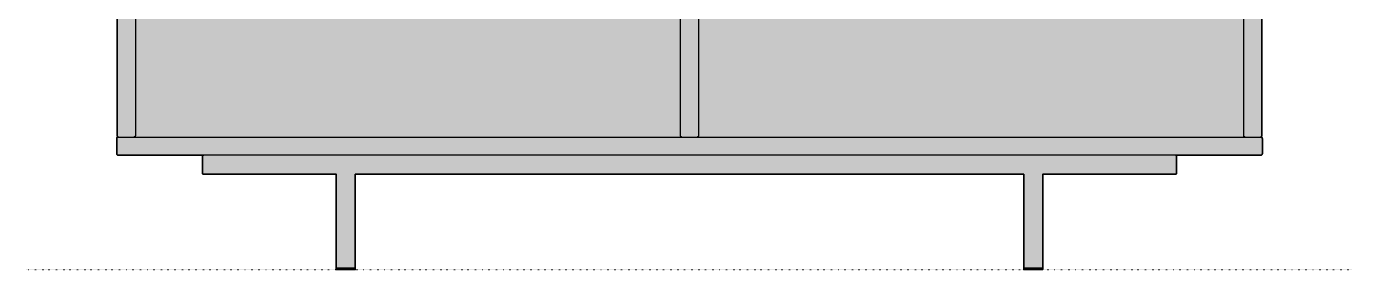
# Model space of a CAD drawing. Header units: millimetres. Extents: x 0 to 2136, y -783 to 512.
# Drawn here: x 0 to 1389, y 0 to 255 of the extents above; entities that cross this region are included whole.
import ezdxf

# ---------------------------------------------------------------- set-up
doc = ezdxf.new("R2010")
doc.units = ezdxf.units.MM
doc.linetypes.add('Dots', pattern=[1, 0, -1])
doc.layers.add('Blocks', color=7, linetype='Continuous')
doc.layers.add('Blocks$Fill', color=7, linetype='Continuous', true_color=0xffffff)
for name, color, linetype, lineweight, true_color in [('Blocks$Inner', 7, 'Continuous', 25, 0x007f00), ('Blocks$Outline', 7, 'Continuous', 35, 0xff3f3f), ('Groud', 7, 'Dots', 25, 0x243775)]:
    doc.layers.add(name, color=color, linetype=linetype, lineweight=lineweight, true_color=true_color)

# ---------------------------------------------------------------- blocks, each defined once
blk = doc.blocks.new('Colour Floor Cabinet M Front')
at = {"layer": 'Blocks$Fill'}
blk.add_hatch(color=256, dxfattribs=at).paths.add_polyline_path([(344.4, 1.3), (344.4, -0.1), (342.5, -0.1), (324.5, -0.1), (324.5, 1.3), (324.5, 1.4), (324.5, 1.4), (324.5, 1.4), (324.5, 1.4), (324.5, 1.4), (324.5, 1.4), (324.5, 1.4), (324.5, 1.4), (324.5, 1.4), (324.5, 1.4), (324.5, 1.4), (324.5, 1.4), (324.5, 1.4), (324.5, 1.4), (324.5, 1.4), (324.5, 1.4), (324.5, 1.4), (324.5, 1.4), (324.5, 1.4), (324.5, 1.4), (324.5, 1.4), (324.5, 1.4), (324.5, 1.4), (324.5, 1.4), (324.5, 1.4), (324.5, 1.4), (324.5, 1.4), (324.5, 1.4), (324.5, 1.4), (324.5, 1.4), (324.5, 1.4), (324.5, 1.4), (324.5, 1.4), (324.5, 1.4), (324.5, 1.4), (324.5, 1.4), (324.5, 1.4), (324.5, 1.4), (324.5, 1.4), (324.5, 99.9), (185.5, 99.9), (185.4, 99.9), (185.4, 99.9), (185.3, 99.9), (185.3, 99.9), (185.3, 99.9), (185.2, 99.9), (185.2, 99.9), (185.2, 99.9), (185.1, 99.9), (185.1, 100), (185.1, 100), (185.1, 100), (185, 100), (185, 100), (185, 100), (184.9, 100), (184.9, 100.1), (184.9, 100.1), (184.8, 100.1), (184.8, 100.1), (184.8, 100.1), (184.8, 100.2), (184.7, 100.2), (184.7, 100.2), (184.7, 100.2), (184.7, 100.3), (184.7, 100.3), (184.6, 100.3), (184.6, 100.4), (184.6, 100.4), (184.6, 100.4), (184.6, 100.4), (184.5, 100.5), (184.5, 100.5), (184.5, 100.5), (184.5, 100.6), (184.5, 100.6), (184.5, 100.6), (184.5, 100.7), (184.5, 100.7), (184.5, 100.7), (184.5, 100.8), (184.5, 100.8), (184.5, 100.8), (184.5, 100.9), (184.5, 100.9), (184.5, 118.9), (184.5, 119), (184.5, 119), (184.5, 119), (184.5, 119.1), (184.5, 119.1), (184.5, 119.1), (184.5, 119.2), (184.5, 119.2), (184.5, 119.2), (184.5, 119.3), (184.5, 119.3), (184.5, 119.3), (184.6, 119.4), (184.6, 119.4), (184.6, 119.4), (184.6, 119.4), (184.6, 119.5), (184.7, 119.5), (184.7, 119.5), (184.7, 119.6), (184.7, 119.6), (184.7, 119.6), (184.8, 119.6), (184.8, 119.7), (184.8, 119.7), (184.8, 119.7), (184.9, 119.7), (184.9, 119.7), (184.9, 119.8), (185, 119.8), (185, 119.8), (185, 119.8), (185.1, 119.8), (185.1, 119.8), (185.1, 119.8), (185.1, 119.9), (185.2, 119.9), (185.2, 119.9), (185.2, 119.9), (185.3, 119.9), (185.3, 119.9), (185.3, 119.9), (185.4, 119.9), (185.4, 119.9), (95.9, 119.9), (95.8, 119.9), (95.8, 119.9), (95.7, 119.9), (95.7, 119.9), (95.6, 119.9), (95.6, 119.9), (95.5, 120), (95.5, 120), (95.4, 120), (95.4, 120), (95.4, 120), (95.3, 120), (95.3, 120.1), (95.2, 120.1), (95.2, 120.1), (95.1, 120.1), (95.1, 120.2), (95, 120.2), (95, 120.2), (95, 120.3), (94.9, 120.3), (94.9, 120.3), (94.9, 120.4), (94.8, 120.4), (94.8, 120.5), (94.8, 120.5), (94.7, 120.5), (94.7, 120.6), (94.7, 120.6), (94.6, 120.7), (94.6, 120.7), (94.6, 120.8), (94.6, 120.8), (94.6, 120.8), (94.5, 120.9), (94.5, 120.9), (94.5, 121), (94.5, 121), (94.5, 121.1), (94.5, 121.1), (94.5, 121.2), (94.5, 121.2), (94.5, 121.3), (94.5, 121.3), (94.5, 121.4), (94.5, 137.5), (94.5, 137.5), (94.5, 137.6), (94.5, 137.6), (94.5, 137.7), (94.5, 137.7), (94.5, 137.8), (94.5, 137.8), (94.5, 137.9), (94.5, 137.9), (94.6, 138), (94.6, 138), (94.6, 138), (94.6, 138.1), (94.6, 138.1), (94.7, 138.2), (94.7, 138.2), (94.7, 138.3), (94.8, 138.3), (94.8, 138.3), (94.8, 138.4), (94.9, 138.4), (94.9, 138.5), (94.9, 138.5), (95, 138.5), (95, 138.6), (95, 138.6), (95.1, 138.6), (95.1, 138.7), (95.2, 138.7), (95.2, 138.7), (95.3, 138.7), (95.3, 138.8), (95.4, 138.8), (95.4, 138.8), (95.4, 138.8), (95.5, 138.8), (95.5, 138.8), (95.6, 138.9), (95.6, 138.9), (95.7, 138.9), (95.7, 138.9), (95.8, 138.9), (95.8, 138.9), (95.9, 138.9), (96, 138.9), (96.4, 138.9), (96.3, 138.9), (96.2, 138.9), (96.2, 138.9), (96.1, 138.9), (96.1, 138.9), (96, 139), (96, 139), (95.9, 139), (95.9, 139), (95.9, 139), (95.8, 139), (95.8, 139.1), (95.7, 139.1), (95.7, 139.1), (95.6, 139.1), (95.6, 139.2), (95.5, 139.2), (95.5, 139.2), (95.5, 139.3), (95.4, 139.3), (95.4, 139.3), (95.4, 139.4), (95.3, 139.4), (95.3, 139.5), (95.3, 139.5), (95.2, 139.5), (95.2, 139.6), (95.2, 139.6), (95.1, 139.7), (95.1, 139.7), (95.1, 139.8), (95.1, 139.8), (95.1, 139.8), (95, 139.9), (95, 139.9), (95, 140), (95, 140), (95, 140.1), (95, 140.1), (95, 140.2), (95, 140.2), (95, 140.3), (95, 140.3), (95, 140.4), (95, 489.5), (95, 489.5), (95, 489.6), (95, 489.6), (95, 489.7), (95, 489.7), (95, 489.8), (95, 489.8), (95, 489.9), (95, 489.9), (95.1, 490), (95.1, 490), (95.1, 490), (95.1, 490.1), (95.1, 490.1), (95.2, 490.2), (95.2, 490.2), (95.2, 490.3), (95.3, 490.3), (95.3, 490.3), (95.3, 490.4), (95.4, 490.4), (95.4, 490.5), (95.4, 490.5), (95.5, 490.5), (95.5, 490.6), (95.5, 490.6), (95.6, 490.6), (95.6, 490.7), (95.7, 490.7), (95.7, 490.7), (95.8, 490.7), (95.8, 490.8), (95.9, 490.8), (95.9, 490.8), (95.9, 490.8), (96, 490.8), (96, 490.8), (96.1, 490.9), (96.1, 490.9), (96.2, 490.9), (96.2, 490.9), (96.3, 490.9), (96.3, 490.9), (96.4, 490.9), (96.4, 490.9), (95.9, 490.9), (95.8, 490.9), (95.8, 490.9), (95.7, 490.9), (95.7, 490.9), (95.6, 490.9), (95.6, 490.9), (95.5, 491), (95.5, 491), (95.4, 491), (95.4, 491), (95.4, 491), (95.3, 491), (95.3, 491.1), (95.2, 491.1), (95.2, 491.1), (95.1, 491.1), (95.1, 491.2), (95, 491.2), (95, 491.2), (95, 491.3), (94.9, 491.3), (94.9, 491.3), (94.9, 491.4), (94.8, 491.4), (94.8, 491.5), (94.8, 491.5), (94.7, 491.5), (94.7, 491.6), (94.7, 491.6), (94.6, 491.7), (94.6, 491.7), (94.6, 491.8), (94.6, 491.8), (94.6, 491.8), (94.5, 491.9), (94.5, 491.9), (94.5, 492), (94.5, 492), (94.5, 492.1), (94.5, 492.1), (94.5, 492.2), (94.5, 492.2), (94.5, 492.3), (94.5, 492.3), (94.5, 492.4), (94.5, 508.5), (94.5, 508.5), (94.5, 508.6), (94.5, 508.6), (94.5, 508.7), (94.5, 508.7), (94.5, 508.8), (94.5, 508.8), (94.5, 508.9), (94.5, 508.9), (94.6, 509), (94.6, 509), (94.6, 509), (94.6, 509.1), (94.6, 509.1), (94.7, 509.2), (94.7, 509.2), (94.7, 509.3), (94.8, 509.3), (94.8, 509.3), (94.8, 509.4), (94.9, 509.4), (94.9, 509.5), (94.9, 509.5), (95, 509.5), (95, 509.6), (95, 509.6), (95.1, 509.6), (95.1, 509.7), (95.2, 509.7), (95.2, 509.7), (95.3, 509.7), (95.3, 509.8), (95.4, 509.8), (95.4, 509.8), (95.4, 509.8), (95.5, 509.8), (95.5, 509.8), (95.6, 509.9), (95.6, 509.9), (95.7, 509.9), (95.7, 509.9), (95.8, 509.9), (95.8, 509.9), (95.9, 509.9), (96, 509.9), (1293, 509.9), (1293.1, 509.9), (1293.1, 509.9), (1293.2, 509.9), (1293.2, 509.9), (1293.3, 509.9), (1293.3, 509.9), (1293.4, 509.8), (1293.4, 509.8), (1293.5, 509.8), (1293.5, 509.8), (1293.5, 509.8), (1293.6, 509.8), (1293.6, 509.7), (1293.7, 509.7), (1293.7, 509.7), (1293.8, 509.7), (1293.8, 509.6), (1293.9, 509.6), (1293.9, 509.6), (1293.9, 509.5), (1294, 509.5), (1294, 509.5), (1294, 509.4), (1294.1, 509.4), (1294.1, 509.3), (1294.1, 509.3), (1294.2, 509.3), (1294.2, 509.2), (1294.2, 509.2), (1294.3, 509.1), (1294.3, 509.1), (1294.3, 509), (1294.3, 509), (1294.3, 509), (1294.4, 508.9), (1294.4, 508.9), (1294.4, 508.8), (1294.4, 508.8), (1294.4, 508.7), (1294.4, 508.7), (1294.4, 508.6), (1294.4, 508.6), (1294.4, 508.5), (1294.5, 508.5), (1294.5, 508.4), (1294.5, 492.3), (1294.4, 492.3), (1294.4, 492.2), (1294.4, 492.2), (1294.4, 492.1), (1294.4, 492.1), (1294.4, 492), (1294.4, 492), (1294.4, 491.9), (1294.4, 491.9), (1294.3, 491.8), (1294.3, 491.8), (1294.3, 491.8), (1294.3, 491.7), (1294.3, 491.7), (1294.2, 491.6), (1294.2, 491.6), (1294.2, 491.5), (1294.1, 491.5), (1294.1, 491.5), (1294.1, 491.4), (1294, 491.4), (1294, 491.3), (1294, 491.3), (1293.9, 491.3), (1293.9, 491.2), (1293.9, 491.2), (1293.8, 491.2), (1293.8, 491.1), (1293.7, 491.1), (1293.7, 491.1), (1293.6, 491.1), (1293.6, 491), (1293.5, 491), (1293.5, 491), (1293.5, 491), (1293.4, 491), (1293.4, 491), (1293.3, 490.9), (1293.3, 490.9), (1293.2, 490.9), (1293.2, 490.9), (1293.1, 490.9), (1293.1, 490.9), (1293, 490.9), (1293, 490.9), (1292.5, 490.9), (1292.5, 490.9), (1292.6, 490.9), (1292.6, 490.9), (1292.7, 490.9), (1292.7, 490.9), (1292.8, 490.9), (1292.8, 490.9), (1292.9, 490.8), (1292.9, 490.8), (1293, 490.8), (1293, 490.8), (1293, 490.8), (1293.1, 490.8), (1293.1, 490.7), (1293.2, 490.7), (1293.2, 490.7), (1293.3, 490.7), (1293.3, 490.6), (1293.4, 490.6), (1293.4, 490.6), (1293.4, 490.5), (1293.5, 490.5), (1293.5, 490.5), (1293.5, 490.4), (1293.6, 490.4), (1293.6, 490.3), (1293.6, 490.3), (1293.7, 490.3), (1293.7, 490.2), (1293.7, 490.2), (1293.8, 490.1), (1293.8, 490.1), (1293.8, 490), (1293.8, 490), (1293.8, 490), (1293.9, 489.9), (1293.9, 489.9), (1293.9, 489.8), (1293.9, 489.8), (1293.9, 489.7), (1293.9, 489.7), (1293.9, 489.6), (1293.9, 489.6), (1293.9, 489.5), (1294, 489.5), (1294, 489.4), (1294, 140.3), (1293.9, 140.3), (1293.9, 140.2), (1293.9, 140.2), (1293.9, 140.1), (1293.9, 140.1), (1293.9, 140), (1293.9, 140), (1293.9, 139.9), (1293.9, 139.9), (1293.8, 139.8), (1293.8, 139.8), (1293.8, 139.8), (1293.8, 139.7), (1293.8, 139.7), (1293.7, 139.6), (1293.7, 139.6), (1293.7, 139.5), (1293.6, 139.5), (1293.6, 139.5), (1293.6, 139.4), (1293.5, 139.4), (1293.5, 139.3), (1293.5, 139.3), (1293.4, 139.3), (1293.4, 139.2), (1293.4, 139.2), (1293.3, 139.2), (1293.3, 139.1), (1293.2, 139.1), (1293.2, 139.1), (1293.1, 139.1), (1293.1, 139), (1293, 139), (1293, 139), (1293, 139), (1292.9, 139), (1292.9, 139), (1292.8, 138.9), (1292.8, 138.9), (1292.7, 138.9), (1292.7, 138.9), (1292.6, 138.9), (1292.6, 138.9), (1292.5, 138.9), (1293, 138.9), (1293.1, 138.9), (1293.1, 138.9), (1293.2, 138.9), (1293.2, 138.9), (1293.3, 138.9), (1293.3, 138.9), (1293.4, 138.8), (1293.4, 138.8), (1293.5, 138.8), (1293.5, 138.8), (1293.5, 138.8), (1293.6, 138.8), (1293.6, 138.7), (1293.7, 138.7), (1293.7, 138.7), (1293.8, 138.7), (1293.8, 138.6), (1293.9, 138.6), (1293.9, 138.6), (1293.9, 138.5), (1294, 138.5), (1294, 138.5), (1294, 138.4), (1294.1, 138.4), (1294.1, 138.3), (1294.1, 138.3), (1294.2, 138.3), (1294.2, 138.2), (1294.2, 138.2), (1294.3, 138.1), (1294.3, 138.1), (1294.3, 138), (1294.3, 138), (1294.3, 138), (1294.4, 137.9), (1294.4, 137.9), (1294.4, 137.8), (1294.4, 137.8), (1294.4, 137.7), (1294.4, 137.7), (1294.4, 137.6), (1294.4, 137.6), (1294.4, 137.5), (1294.5, 137.5), (1294.5, 137.4), (1294.5, 121.3), (1294.4, 121.3), (1294.4, 121.2), (1294.4, 121.2), (1294.4, 121.1), (1294.4, 121.1), (1294.4, 121), (1294.4, 121), (1294.4, 120.9), (1294.4, 120.9), (1294.3, 120.8), (1294.3, 120.8), (1294.3, 120.8), (1294.3, 120.7), (1294.3, 120.7), (1294.2, 120.6), (1294.2, 120.6), (1294.2, 120.5), (1294.1, 120.5), (1294.1, 120.5), (1294.1, 120.4), (1294, 120.4), (1294, 120.3), (1294, 120.3), (1293.9, 120.3), (1293.9, 120.2), (1293.9, 120.2), (1293.8, 120.2), (1293.8, 120.1), (1293.7, 120.1), (1293.7, 120.1), (1293.6, 120.1), (1293.6, 120), (1293.5, 120), (1293.5, 120), (1293.5, 120), (1293.4, 120), (1293.4, 120), (1293.3, 119.9), (1293.3, 119.9), (1293.2, 119.9), (1293.2, 119.9), (1293.1, 119.9), (1293.1, 119.9), (1293, 119.9), (1293, 119.9), (1203.5, 119.9), (1203.6, 119.9), (1203.6, 119.9), (1203.6, 119.9), (1203.7, 119.9), (1203.7, 119.9), (1203.7, 119.9), (1203.8, 119.9), (1203.8, 119.8), (1203.8, 119.8), (1203.8, 119.8), (1203.9, 119.8), (1203.9, 119.8), (1203.9, 119.8), (1204, 119.8), (1204, 119.7), (1204, 119.7), (1204.1, 119.7), (1204.1, 119.7), (1204.1, 119.7), (1204.1, 119.6), (1204.2, 119.6), (1204.2, 119.6), (1204.2, 119.6), (1204.2, 119.5), (1204.2, 119.5), (1204.3, 119.5), (1204.3, 119.4), (1204.3, 119.4), (1204.3, 119.4), (1204.3, 119.4), (1204.4, 119.3), (1204.4, 119.3), (1204.4, 119.3), (1204.4, 119.2), (1204.4, 119.2), (1204.4, 119.2), (1204.4, 119.1), (1204.4, 119.1), (1204.4, 119.1), (1204.4, 119), (1204.4, 119), (1204.4, 119), (1204.5, 118.9), (1204.5, 118.9), (1204.5, 100.9), (1204.4, 100.8), (1204.4, 100.8), (1204.4, 100.8), (1204.4, 100.7), (1204.4, 100.7), (1204.4, 100.7), (1204.4, 100.6), (1204.4, 100.6), (1204.4, 100.6), (1204.4, 100.5), (1204.4, 100.5), (1204.4, 100.5), (1204.3, 100.4), (1204.3, 100.4), (1204.3, 100.4), (1204.3, 100.4), (1204.3, 100.3), (1204.2, 100.3), (1204.2, 100.3), (1204.2, 100.2), (1204.2, 100.2), (1204.2, 100.2), (1204.1, 100.2), (1204.1, 100.1), (1204.1, 100.1), (1204.1, 100.1), (1204, 100.1), (1204, 100.1), (1204, 100), (1203.9, 100), (1203.9, 100), (1203.9, 100), (1203.8, 100), (1203.8, 100), (1203.8, 100), (1203.8, 99.9), (1203.7, 99.9), (1203.7, 99.9), (1203.7, 99.9), (1203.6, 99.9), (1203.6, 99.9), (1203.6, 99.9), (1203.5, 99.9), (1203.5, 99.9), (1203.5, 99.9), (1064.4, 99.9), (1064.4, 1.4), (1064.4, 1.4), (1064.4, 1.4), (1064.4, 1.4), (1064.4, 1.4), (1064.4, 1.4), (1064.4, 1.4), (1064.4, 1.4), (1064.4, 1.4), (1064.4, 1.4), (1064.4, 1.4), (1064.4, 1.4), (1064.4, 1.4), (1064.4, 1.4), (1064.4, 1.4), (1064.4, 1.4), (1064.4, 1.4), (1064.4, 1.4), (1064.4, 1.4), (1064.4, 1.4), (1064.4, 1.4), (1064.4, 1.4), (1064.4, 1.4), (1064.4, 1.4), (1064.4, 1.4), (1064.4, 1.4), (1064.4, 1.4), (1064.4, 1.4), (1064.4, 1.4), (1064.4, 1.4), (1064.4, 1.4), (1064.4, 1.4), (1064.4, 1.4), (1064.4, 1.4), (1064.4, 1.4), (1064.4, 1.4), (1064.4, 1.4), (1064.4, 1.4), (1064.4, 1.4), (1064.4, 1.4), (1064.4, 1.4), (1064.4, 1.4), (1064.4, 1.4), (1064.4, 1.3), (1064.4, -0.1), (1062.5, -0.1), (1044.5, -0.1), (1044.5, 1.3), (1044.5, 1.4), (1044.5, 1.4), (1044.5, 1.4), (1044.5, 1.4), (1044.5, 1.4), (1044.5, 1.4), (1044.5, 1.4), (1044.5, 1.4), (1044.5, 1.4), (1044.5, 1.4), (1044.5, 1.4), (1044.5, 1.4), (1044.5, 1.4), (1044.5, 1.4), (1044.5, 1.4), (1044.5, 1.4), (1044.5, 1.4), (1044.5, 1.4), (1044.5, 1.4), (1044.5, 1.4), (1044.5, 1.4), (1044.5, 1.4), (1044.5, 1.4), (1044.5, 1.4), (1044.5, 1.4), (1044.5, 1.4), (1044.5, 1.4), (1044.5, 1.4), (1044.5, 1.4), (1044.5, 1.4), (1044.5, 1.4), (1044.5, 1.4), (1044.5, 1.4), (1044.5, 1.4), (1044.5, 1.4), (1044.5, 1.4), (1044.5, 1.4), (1044.5, 1.4), (1044.5, 1.4), (1044.5, 99.9), (344.4, 99.9), (344.4, 1.4), (344.4, 1.4), (344.4, 1.4), (344.4, 1.4), (344.4, 1.4), (344.4, 1.4), (344.4, 1.4), (344.4, 1.4), (344.4, 1.4), (344.4, 1.4), (344.4, 1.4), (344.4, 1.4), (344.4, 1.4), (344.4, 1.4), (344.4, 1.4), (344.4, 1.4), (344.4, 1.4), (344.4, 1.4), (344.4, 1.4), (344.4, 1.4), (344.4, 1.4), (344.4, 1.4), (344.4, 1.4), (344.4, 1.4), (344.4, 1.4), (344.4, 1.4), (344.4, 1.4), (344.4, 1.4), (344.4, 1.4), (344.4, 1.4), (344.4, 1.4), (344.4, 1.4), (344.4, 1.4), (344.4, 1.4), (344.4, 1.4), (344.4, 1.4), (344.4, 1.4), (344.4, 1.4), (344.4, 1.4), (344.4, 1.4), (344.4, 1.4), (344.4, 1.4), (344.4, 1.4)], flags=0)
at = {"layer": 'Blocks$Inner'}
for points in [[(96.5, 138.9), (96.4, 138.9), (96.3, 138.9), (96.3, 138.9), (96.2, 138.9), (96.2, 138.9), (96.1, 138.9), (96.1, 138.9), (96, 139), (96, 139), (95.9, 139), (95.9, 139), (95.9, 139), (95.8, 139), (95.8, 139.1), (95.7, 139.1), (95.7, 139.1), (95.6, 139.1), (95.6, 139.2), (95.5, 139.2), (95.5, 139.2), (95.5, 139.3), (95.4, 139.3), (95.4, 139.3), (95.4, 139.4), (95.3, 139.4), (95.3, 139.5), (95.3, 139.5), (95.2, 139.5), (95.2, 139.6), (95.2, 139.6), (95.1, 139.7), (95.1, 139.7), (95.1, 139.8), (95.1, 139.8), (95.1, 139.8), (95, 139.9), (95, 139.9), (95, 140), (95, 140), (95, 140.1), (95, 140.1), (95, 140.2), (95, 140.2), (95, 140.3), (95, 140.3), (95, 140.4), (95, 489.4)], [(114, 489.4), (114, 140.4), (114, 140.3), (113.9, 140.3), (113.9, 140.2), (113.9, 140.2), (113.9, 140.1), (113.9, 140.1), (113.9, 140), (113.9, 140), (113.9, 139.9), (113.9, 139.9), (113.8, 139.8), (113.8, 139.8), (113.8, 139.8), (113.8, 139.7), (113.8, 139.7), (113.7, 139.6), (113.7, 139.6), (113.7, 139.5), (113.6, 139.5), (113.6, 139.5), (113.6, 139.4), (113.5, 139.4), (113.5, 139.3), (113.5, 139.3), (113.4, 139.3), (113.4, 139.2), (113.4, 139.2), (113.3, 139.2), (113.3, 139.1), (113.2, 139.1), (113.2, 139.1), (113.1, 139.1), (113.1, 139), (113, 139), (113, 139), (113, 139), (112.9, 139), (112.9, 139), (112.8, 138.9), (112.8, 138.9), (112.7, 138.9), (112.7, 138.9), (112.6, 138.9), (112.6, 138.9), (112.5, 138.9), (112.5, 138.9)], [(686.5, 138.9), (686.4, 138.9), (686.3, 138.9), (686.3, 138.9), (686.2, 138.9), (686.2, 138.9), (686.1, 138.9), (686.1, 138.9), (686, 139), (686, 139), (685.9, 139), (685.9, 139), (685.9, 139), (685.8, 139), (685.8, 139.1), (685.7, 139.1), (685.7, 139.1), (685.6, 139.1), (685.6, 139.2), (685.5, 139.2), (685.5, 139.2), (685.5, 139.3), (685.4, 139.3), (685.4, 139.3), (685.4, 139.4), (685.3, 139.4), (685.3, 139.5), (685.3, 139.5), (685.2, 139.5), (685.2, 139.6), (685.2, 139.6), (685.1, 139.7), (685.1, 139.7), (685.1, 139.8), (685.1, 139.8), (685.1, 139.8), (685, 139.9), (685, 139.9), (685, 140), (685, 140), (685, 140.1), (685, 140.1), (685, 140.2), (685, 140.2), (685, 140.3), (685, 140.3), (685, 140.4), (685, 489.4)], [(704, 489.4), (704, 140.4), (704, 140.3), (703.9, 140.3), (703.9, 140.2), (703.9, 140.2), (703.9, 140.1), (703.9, 140.1), (703.9, 140), (703.9, 140), (703.9, 139.9), (703.9, 139.9), (703.8, 139.8), (703.8, 139.8), (703.8, 139.7), (703.8, 139.7), (703.8, 139.7), (703.7, 139.6), (703.7, 139.6), (703.7, 139.5), (703.6, 139.5), (703.6, 139.4), (703.6, 139.4), (703.5, 139.4), (703.5, 139.3), (703.5, 139.3), (703.4, 139.3), (703.4, 139.2), (703.3, 139.2), (703.3, 139.2), (703.2, 139.1), (703.2, 139.1), (703.2, 139.1), (703.1, 139.1), (703.1, 139), (703, 139), (703, 139), (702.9, 139), (702.9, 139), (702.8, 138.9), (702.8, 138.9), (702.7, 138.9), (702.7, 138.9), (702.6, 138.9), (702.6, 138.9), (702.5, 138.9), (702.5, 138.9), (702.5, 138.9)], [(1276.5, 138.9), (1276.4, 138.9), (1276.3, 138.9), (1276.3, 138.9), (1276.2, 138.9), (1276.2, 138.9), (1276.1, 138.9), (1276.1, 138.9), (1276, 139), (1276, 139), (1275.9, 139), (1275.9, 139), (1275.9, 139), (1275.8, 139), (1275.8, 139.1), (1275.7, 139.1), (1275.7, 139.1), (1275.6, 139.1), (1275.6, 139.2), (1275.5, 139.2), (1275.5, 139.2), (1275.5, 139.3), (1275.4, 139.3), (1275.4, 139.3), (1275.4, 139.4), (1275.3, 139.4), (1275.3, 139.5), (1275.3, 139.5), (1275.2, 139.5), (1275.2, 139.6), (1275.2, 139.6), (1275.1, 139.7), (1275.1, 139.7), (1275.1, 139.8), (1275.1, 139.8), (1275.1, 139.8), (1275, 139.9), (1275, 139.9), (1275, 140), (1275, 140), (1275, 140.1), (1275, 140.1), (1275, 140.2), (1275, 140.2), (1275, 140.3), (1275, 140.3), (1275, 140.4), (1275, 489.4)], [(1294, 489.4), (1294, 140.4), (1294, 140.3), (1293.9, 140.3), (1293.9, 140.2), (1293.9, 140.2), (1293.9, 140.1), (1293.9, 140.1), (1293.9, 140), (1293.9, 140), (1293.9, 139.9), (1293.9, 139.9), (1293.8, 139.8), (1293.8, 139.8), (1293.8, 139.8), (1293.8, 139.7), (1293.8, 139.7), (1293.7, 139.6), (1293.7, 139.6), (1293.7, 139.5), (1293.6, 139.5), (1293.6, 139.5), (1293.6, 139.4), (1293.5, 139.4), (1293.5, 139.3), (1293.5, 139.3), (1293.4, 139.3), (1293.4, 139.2), (1293.4, 139.2), (1293.3, 139.2), (1293.3, 139.1), (1293.2, 139.1), (1293.2, 139.1), (1293.1, 139.1), (1293.1, 139), (1293, 139), (1293, 139), (1293, 139), (1292.9, 139), (1292.9, 139), (1292.8, 138.9), (1292.8, 138.9), (1292.7, 138.9), (1292.7, 138.9), (1292.6, 138.9), (1292.6, 138.9), (1292.5, 138.9), (1292.5, 138.9)], [(1203.5, 119.9), (1203.5, 119.9), (1203.5, 119.9), (1203.6, 119.9), (1203.6, 119.9), (1203.6, 119.9), (1203.7, 119.9), (1203.7, 119.9), (1203.7, 119.9), (1203.8, 119.9), (1203.8, 119.8), (1203.8, 119.8), (1203.8, 119.8), (1203.9, 119.8), (1203.9, 119.8), (1203.9, 119.8), (1204, 119.8), (1204, 119.7), (1204, 119.7), (1204.1, 119.7), (1204.1, 119.7), (1204.1, 119.7), (1204.1, 119.6), (1204.2, 119.6), (1204.2, 119.6), (1204.2, 119.6), (1204.2, 119.5), (1204.2, 119.5), (1204.3, 119.5), (1204.3, 119.4), (1204.3, 119.4), (1204.3, 119.4), (1204.3, 119.4), (1204.4, 119.3), (1204.4, 119.3), (1204.4, 119.3), (1204.4, 119.2), (1204.4, 119.2), (1204.4, 119.2), (1204.4, 119.1), (1204.4, 119.1), (1204.4, 119.1), (1204.4, 119), (1204.4, 119), (1204.4, 119), (1204.5, 118.9), (1204.5, 118.9), (1204.5, 117.9), (1204.5, 101.9), (1204.5, 100.9), (1204.5, 100.9), (1204.4, 100.8), (1204.4, 100.8), (1204.4, 100.8), (1204.4, 100.7), (1204.4, 100.7), (1204.4, 100.7), (1204.4, 100.6), (1204.4, 100.6), (1204.4, 100.6), (1204.4, 100.5), (1204.4, 100.5), (1204.4, 100.5), (1204.3, 100.4), (1204.3, 100.4), (1204.3, 100.4), (1204.3, 100.4), (1204.3, 100.3), (1204.2, 100.3), (1204.2, 100.3), (1204.2, 100.2), (1204.2, 100.2), (1204.2, 100.2), (1204.1, 100.2), (1204.1, 100.1), (1204.1, 100.1), (1204.1, 100.1), (1204, 100.1), (1204, 100.1), (1204, 100), (1203.9, 100), (1203.9, 100), (1203.9, 100), (1203.8, 100), (1203.8, 100), (1203.8, 100), (1203.8, 99.9), (1203.7, 99.9), (1203.7, 99.9), (1203.7, 99.9), (1203.6, 99.9), (1203.6, 99.9), (1203.6, 99.9), (1203.5, 99.9), (1203.5, 99.9), (1203.5, 99.9), (1064.4, 99.9), (1064.4, 1.4), (1062.5, 1.4), (1046.5, 1.4), (1044.5, 1.4), (1044.5, 99.9), (344.4, 99.9), (344.4, 1.4), (342.5, 1.4), (326.5, 1.4), (324.5, 1.4), (324.5, 99.9), (185.5, 99.9), (185.4, 99.9), (185.4, 99.9), (185.3, 99.9), (185.3, 99.9), (185.3, 99.9), (185.2, 99.9), (185.2, 99.9), (185.2, 99.9), (185.1, 99.9), (185.1, 100), (185.1, 100), (185.1, 100), (185, 100), (185, 100), (185, 100), (184.9, 100), (184.9, 100.1), (184.9, 100.1), (184.8, 100.1), (184.8, 100.1), (184.8, 100.1), (184.8, 100.2), (184.7, 100.2), (184.7, 100.2), (184.7, 100.2), (184.7, 100.3), (184.7, 100.3), (184.6, 100.3), (184.6, 100.4), (184.6, 100.4), (184.6, 100.4), (184.6, 100.4), (184.5, 100.5), (184.5, 100.5), (184.5, 100.5), (184.5, 100.6), (184.5, 100.6), (184.5, 100.6), (184.5, 100.7), (184.5, 100.7), (184.5, 100.7), (184.5, 100.8), (184.5, 100.8), (184.5, 100.8), (184.5, 100.9), (184.5, 100.9), (184.5, 101.9), (184.5, 117.9), (184.5, 118.9), (184.5, 118.9), (184.5, 119), (184.5, 119), (184.5, 119), (184.5, 119.1), (184.5, 119.1), (184.5, 119.1), (184.5, 119.2), (184.5, 119.2), (184.5, 119.2), (184.5, 119.3), (184.5, 119.3), (184.5, 119.3), (184.6, 119.4), (184.6, 119.4), (184.6, 119.4), (184.6, 119.4), (184.6, 119.5), (184.7, 119.5), (184.7, 119.5), (184.7, 119.6), (184.7, 119.6), (184.7, 119.6), (184.8, 119.6), (184.8, 119.7), (184.8, 119.7), (184.8, 119.7), (184.9, 119.7), (184.9, 119.7), (184.9, 119.8), (185, 119.8), (185, 119.8), (185, 119.8), (185.1, 119.8), (185.1, 119.8), (185.1, 119.8), (185.1, 119.9), (185.2, 119.9), (185.2, 119.9), (185.2, 119.9), (185.3, 119.9), (185.3, 119.9), (185.3, 119.9), (185.4, 119.9), (185.4, 119.9), (185.5, 119.9)], [(324.5, 1.4), (324.5, 1.4), (324.5, 1.4), (324.5, 1.4), (324.5, 1.4), (324.5, 1.4), (324.5, 1.4), (324.5, 1.4), (324.5, 1.4), (324.5, 1.4), (324.5, 1.4), (324.5, 1.4), (324.5, 1.4), (324.5, 1.4), (324.5, 1.4), (324.5, 1.4), (324.5, 1.4), (324.5, 1.4), (324.5, 1.4), (324.5, 1.4), (324.5, 1.4), (324.5, 1.4), (324.5, 1.4), (324.5, 1.4), (324.5, 1.4), (324.5, 1.4), (324.5, 1.4), (324.5, 1.4), (324.5, 1.4), (324.5, 1.4), (324.5, 1.4), (324.5, 1.4), (324.5, 1.4), (324.5, 1.4), (324.5, 1.4), (324.5, 1.4), (324.5, 1.4), (324.5, 1.4), (324.5, 1.4), (324.5, 1.4), (324.5, 1.4), (324.5, 1.4), (324.5, 1.4), (324.5, 1.4), (324.5, 1.4), (324.5, 1.4), (324.5, 1.3), (324.5, -0.1), (326.5, -0.1), (342.5, -0.1), (344.4, -0.1), (344.4, 1.3), (344.4, -0.1), (342.5, -0.1), (326.5, -0.1), (324.5, -0.1), (324.5, 1.3)], [(1044.5, 1.4), (1044.5, 1.4), (1044.5, 1.4), (1044.5, 1.4), (1044.5, 1.4), (1044.5, 1.4), (1044.5, 1.4), (1044.5, 1.4), (1044.5, 1.4), (1044.5, 1.4), (1044.5, 1.4), (1044.5, 1.4), (1044.5, 1.4), (1044.5, 1.4), (1044.5, 1.4), (1044.5, 1.4), (1044.5, 1.4), (1044.5, 1.4), (1044.5, 1.4), (1044.5, 1.4), (1044.5, 1.4), (1044.5, 1.4), (1044.5, 1.4), (1044.5, 1.4), (1044.5, 1.4), (1044.5, 1.4), (1044.5, 1.4), (1044.5, 1.4), (1044.5, 1.4), (1044.5, 1.4), (1044.5, 1.4), (1044.5, 1.4), (1044.5, 1.4), (1044.5, 1.4), (1044.5, 1.4), (1044.5, 1.4), (1044.5, 1.4), (1044.5, 1.4), (1044.5, 1.4), (1044.5, 1.4), (1044.5, 1.4), (1044.5, 1.4), (1044.5, 1.4), (1044.5, 1.4), (1044.5, 1.4), (1044.5, 1.4), (1044.5, 1.3), (1044.5, -0.1), (1046.5, -0.1), (1062.5, -0.1), (1064.4, -0.1), (1064.4, 1.3), (1064.4, -0.1), (1062.5, -0.1), (1046.5, -0.1), (1044.5, -0.1), (1044.5, 1.3)]]:
    blk.add_lwpolyline(points, dxfattribs=at)
blk.add_lwpolyline([(96, 138.9), (1293, 138.9), (1293, 138.9), (1293.1, 138.9), (1293.1, 138.9), (1293.2, 138.9), (1293.2, 138.9), (1293.3, 138.9), (1293.3, 138.9), (1293.4, 138.8), (1293.4, 138.8), (1293.5, 138.8), (1293.5, 138.8), (1293.5, 138.8), (1293.6, 138.8), (1293.6, 138.7), (1293.7, 138.7), (1293.7, 138.7), (1293.8, 138.7), (1293.8, 138.6), (1293.9, 138.6), (1293.9, 138.6), (1293.9, 138.5), (1294, 138.5), (1294, 138.5), (1294, 138.4), (1294.1, 138.4), (1294.1, 138.3), (1294.1, 138.3), (1294.2, 138.3), (1294.2, 138.2), (1294.2, 138.2), (1294.3, 138.1), (1294.3, 138.1), (1294.3, 138), (1294.3, 138), (1294.3, 138), (1294.4, 137.9), (1294.4, 137.9), (1294.4, 137.8), (1294.4, 137.8), (1294.4, 137.7), (1294.4, 137.7), (1294.4, 137.6), (1294.4, 137.6), (1294.4, 137.5), (1294.5, 137.5), (1294.5, 137.4), (1294.5, 121.4), (1294.5, 121.3), (1294.4, 121.3), (1294.4, 121.2), (1294.4, 121.2), (1294.4, 121.1), (1294.4, 121.1), (1294.4, 121), (1294.4, 121), (1294.4, 120.9), (1294.4, 120.9), (1294.3, 120.8), (1294.3, 120.8), (1294.3, 120.8), (1294.3, 120.7), (1294.3, 120.7), (1294.2, 120.6), (1294.2, 120.6), (1294.2, 120.5), (1294.1, 120.5), (1294.1, 120.5), (1294.1, 120.4), (1294, 120.4), (1294, 120.3), (1294, 120.3), (1293.9, 120.3), (1293.9, 120.2), (1293.9, 120.2), (1293.8, 120.2), (1293.8, 120.1), (1293.7, 120.1), (1293.7, 120.1), (1293.6, 120.1), (1293.6, 120), (1293.5, 120), (1293.5, 120), (1293.5, 120), (1293.4, 120), (1293.4, 120), (1293.3, 119.9), (1293.3, 119.9), (1293.2, 119.9), (1293.2, 119.9), (1293.1, 119.9), (1293.1, 119.9), (1293, 119.9), (1293, 119.9), (96, 119.9), (95.9, 119.9), (95.8, 119.9), (95.8, 119.9), (95.7, 119.9), (95.7, 119.9), (95.6, 119.9), (95.6, 119.9), (95.5, 120), (95.5, 120), (95.4, 120), (95.4, 120), (95.4, 120), (95.3, 120), (95.3, 120.1), (95.2, 120.1), (95.2, 120.1), (95.1, 120.1), (95.1, 120.2), (95, 120.2), (95, 120.2), (95, 120.3), (94.9, 120.3), (94.9, 120.3), (94.9, 120.4), (94.8, 120.4), (94.8, 120.5), (94.8, 120.5), (94.7, 120.5), (94.7, 120.6), (94.7, 120.6), (94.6, 120.7), (94.6, 120.7), (94.6, 120.8), (94.6, 120.8), (94.6, 120.8), (94.5, 120.9), (94.5, 120.9), (94.5, 121), (94.5, 121), (94.5, 121.1), (94.5, 121.1), (94.5, 121.2), (94.5, 121.2), (94.5, 121.3), (94.5, 121.3), (94.5, 121.4), (94.5, 137.4), (94.5, 137.5), (94.5, 137.5), (94.5, 137.6), (94.5, 137.6), (94.5, 137.7), (94.5, 137.7), (94.5, 137.8), (94.5, 137.8), (94.5, 137.9), (94.5, 137.9), (94.6, 138), (94.6, 138), (94.6, 138), (94.6, 138.1), (94.6, 138.1), (94.7, 138.2), (94.7, 138.2), (94.7, 138.3), (94.8, 138.3), (94.8, 138.3), (94.8, 138.4), (94.9, 138.4), (94.9, 138.5), (94.9, 138.5), (95, 138.5), (95, 138.6), (95, 138.6), (95.1, 138.6), (95.1, 138.7), (95.2, 138.7), (95.2, 138.7), (95.3, 138.7), (95.3, 138.8), (95.4, 138.8), (95.4, 138.8), (95.4, 138.8), (95.5, 138.8), (95.5, 138.8), (95.6, 138.9), (95.6, 138.9), (95.7, 138.9), (95.7, 138.9), (95.8, 138.9), (95.8, 138.9), (95.9, 138.9)], close=True, dxfattribs=at)
at = {"layer": 'Blocks$Outline'}
for points in [[(96.4, 138.9), (96.3, 138.9), (96.3, 138.9), (96.2, 138.9), (96.2, 138.9), (96.1, 138.9), (96.1, 138.9), (96, 139), (96, 139), (95.9, 139), (95.9, 139), (95.9, 139), (95.8, 139), (95.8, 139.1), (95.7, 139.1), (95.7, 139.1), (95.6, 139.1), (95.6, 139.2), (95.5, 139.2), (95.5, 139.2), (95.5, 139.3), (95.4, 139.3), (95.4, 139.3), (95.4, 139.4), (95.3, 139.4), (95.3, 139.5), (95.3, 139.5), (95.2, 139.5), (95.2, 139.6), (95.2, 139.6), (95.1, 139.7), (95.1, 139.7), (95.1, 139.8), (95.1, 139.8), (95.1, 139.8), (95, 139.9), (95, 139.9), (95, 140), (95, 140), (95, 140.1), (95, 140.1), (95, 140.2), (95, 140.2), (95, 140.3), (95, 140.3), (95, 140.4), (95, 489.4)], [(1294, 489.4), (1294, 140.4), (1294, 140.3), (1293.9, 140.3), (1293.9, 140.2), (1293.9, 140.2), (1293.9, 140.1), (1293.9, 140.1), (1293.9, 140), (1293.9, 140), (1293.9, 139.9), (1293.9, 139.9), (1293.8, 139.8), (1293.8, 139.8), (1293.8, 139.8), (1293.8, 139.7), (1293.8, 139.7), (1293.7, 139.6), (1293.7, 139.6), (1293.7, 139.5), (1293.6, 139.5), (1293.6, 139.5), (1293.6, 139.4), (1293.5, 139.4), (1293.5, 139.3), (1293.5, 139.3), (1293.4, 139.3), (1293.4, 139.2), (1293.4, 139.2), (1293.3, 139.2), (1293.3, 139.1), (1293.2, 139.1), (1293.2, 139.1), (1293.1, 139.1), (1293.1, 139), (1293, 139), (1293, 139), (1293, 139), (1292.9, 139), (1292.9, 139), (1292.8, 138.9), (1292.8, 138.9), (1292.7, 138.9), (1292.7, 138.9), (1292.6, 138.9), (1292.6, 138.9), (1292.5, 138.9)], [(185.4, 119.9), (96, 119.9), (95.9, 119.9), (95.8, 119.9), (95.8, 119.9), (95.7, 119.9), (95.7, 119.9), (95.6, 119.9), (95.6, 119.9), (95.5, 120), (95.5, 120), (95.4, 120), (95.4, 120), (95.4, 120), (95.3, 120), (95.3, 120.1), (95.2, 120.1), (95.2, 120.1), (95.1, 120.1), (95.1, 120.2), (95, 120.2), (95, 120.2), (95, 120.3), (94.9, 120.3), (94.9, 120.3), (94.9, 120.4), (94.8, 120.4), (94.8, 120.5), (94.8, 120.5), (94.7, 120.5), (94.7, 120.6), (94.7, 120.6), (94.6, 120.7), (94.6, 120.7), (94.6, 120.8), (94.6, 120.8), (94.6, 120.8), (94.5, 120.9), (94.5, 120.9), (94.5, 121), (94.5, 121), (94.5, 121.1), (94.5, 121.1), (94.5, 121.2), (94.5, 121.2), (94.5, 121.3), (94.5, 121.3), (94.5, 121.4), (94.5, 137.4), (94.5, 137.5), (94.5, 137.5), (94.5, 137.6), (94.5, 137.6), (94.5, 137.7), (94.5, 137.7), (94.5, 137.8), (94.5, 137.8), (94.5, 137.9), (94.5, 137.9), (94.6, 138), (94.6, 138), (94.6, 138), (94.6, 138.1), (94.6, 138.1), (94.7, 138.2), (94.7, 138.2), (94.7, 138.3), (94.8, 138.3), (94.8, 138.3), (94.8, 138.4), (94.9, 138.4), (94.9, 138.5), (94.9, 138.5), (95, 138.5), (95, 138.6), (95, 138.6), (95.1, 138.6), (95.1, 138.7), (95.2, 138.7), (95.2, 138.7), (95.3, 138.7), (95.3, 138.8), (95.4, 138.8), (95.4, 138.8), (95.4, 138.8), (95.5, 138.8), (95.5, 138.8), (95.6, 138.9), (95.6, 138.9), (95.7, 138.9), (95.7, 138.9), (95.8, 138.9), (95.8, 138.9), (95.9, 138.9), (96, 138.9)], [(96, 138.9), (96.4, 138.9)], [(1292.5, 138.9), (1293, 138.9), (1293, 138.9), (1293.1, 138.9), (1293.1, 138.9), (1293.2, 138.9), (1293.2, 138.9), (1293.3, 138.9), (1293.3, 138.9), (1293.4, 138.8), (1293.4, 138.8), (1293.5, 138.8), (1293.5, 138.8), (1293.5, 138.8), (1293.6, 138.8), (1293.6, 138.7), (1293.7, 138.7), (1293.7, 138.7), (1293.8, 138.7), (1293.8, 138.6), (1293.9, 138.6), (1293.9, 138.6), (1293.9, 138.5), (1294, 138.5), (1294, 138.5), (1294, 138.4), (1294.1, 138.4), (1294.1, 138.3), (1294.1, 138.3), (1294.2, 138.3), (1294.2, 138.2), (1294.2, 138.2), (1294.3, 138.1), (1294.3, 138.1), (1294.3, 138), (1294.3, 138), (1294.3, 138), (1294.4, 137.9), (1294.4, 137.9), (1294.4, 137.8), (1294.4, 137.8), (1294.4, 137.7), (1294.4, 137.7), (1294.4, 137.6), (1294.4, 137.6), (1294.4, 137.5), (1294.5, 137.5), (1294.5, 137.4), (1294.5, 121.4), (1294.5, 121.3), (1294.4, 121.3), (1294.4, 121.2), (1294.4, 121.2), (1294.4, 121.1), (1294.4, 121.1), (1294.4, 121), (1294.4, 121), (1294.4, 120.9), (1294.4, 120.9), (1294.3, 120.8), (1294.3, 120.8), (1294.3, 120.8), (1294.3, 120.7), (1294.3, 120.7), (1294.2, 120.6), (1294.2, 120.6), (1294.2, 120.5), (1294.1, 120.5), (1294.1, 120.5), (1294.1, 120.4), (1294, 120.4), (1294, 120.3), (1294, 120.3), (1293.9, 120.3), (1293.9, 120.2), (1293.9, 120.2), (1293.8, 120.2), (1293.8, 120.1), (1293.7, 120.1), (1293.7, 120.1), (1293.6, 120.1), (1293.6, 120), (1293.5, 120), (1293.5, 120), (1293.5, 120), (1293.4, 120), (1293.4, 120), (1293.3, 119.9), (1293.3, 119.9), (1293.2, 119.9), (1293.2, 119.9), (1293.1, 119.9), (1293.1, 119.9), (1293, 119.9), (1293, 119.9), (1203.5, 119.9)], [(324.5, 1.4), (324.5, 1.4), (324.5, 99.9), (185.5, 99.9), (185.4, 99.9), (185.4, 99.9), (185.3, 99.9), (185.3, 99.9), (185.3, 99.9), (185.2, 99.9), (185.2, 99.9), (185.2, 99.9), (185.1, 99.9), (185.1, 100), (185.1, 100), (185.1, 100), (185, 100), (185, 100), (185, 100), (184.9, 100), (184.9, 100.1), (184.9, 100.1), (184.8, 100.1), (184.8, 100.1), (184.8, 100.1), (184.8, 100.2), (184.7, 100.2), (184.7, 100.2), (184.7, 100.2), (184.7, 100.3), (184.7, 100.3), (184.6, 100.3), (184.6, 100.4), (184.6, 100.4), (184.6, 100.4), (184.6, 100.4), (184.5, 100.5), (184.5, 100.5), (184.5, 100.5), (184.5, 100.6), (184.5, 100.6), (184.5, 100.6), (184.5, 100.7), (184.5, 100.7), (184.5, 100.7), (184.5, 100.8), (184.5, 100.8), (184.5, 100.8), (184.5, 100.9), (184.5, 100.9), (184.5, 101.9), (184.5, 117.9), (184.5, 118.9), (184.5, 118.9), (184.5, 119), (184.5, 119), (184.5, 119), (184.5, 119.1), (184.5, 119.1), (184.5, 119.1), (184.5, 119.2), (184.5, 119.2), (184.5, 119.2), (184.5, 119.3), (184.5, 119.3), (184.5, 119.3), (184.6, 119.4), (184.6, 119.4), (184.6, 119.4), (184.6, 119.4), (184.6, 119.5), (184.7, 119.5), (184.7, 119.5), (184.7, 119.6), (184.7, 119.6), (184.7, 119.6), (184.8, 119.6), (184.8, 119.7), (184.8, 119.7), (184.8, 119.7), (184.9, 119.7), (184.9, 119.7), (184.9, 119.8), (185, 119.8), (185, 119.8), (185, 119.8), (185.1, 119.8), (185.1, 119.8), (185.1, 119.8), (185.1, 119.9), (185.2, 119.9), (185.2, 119.9), (185.2, 119.9), (185.3, 119.9), (185.3, 119.9), (185.3, 119.9), (185.4, 119.9), (185.4, 119.9)], [(1203.5, 119.9), (1203.5, 119.9), (1203.6, 119.9), (1203.6, 119.9), (1203.6, 119.9), (1203.7, 119.9), (1203.7, 119.9), (1203.7, 119.9), (1203.8, 119.9), (1203.8, 119.8), (1203.8, 119.8), (1203.8, 119.8), (1203.9, 119.8), (1203.9, 119.8), (1203.9, 119.8), (1204, 119.8), (1204, 119.7), (1204, 119.7), (1204.1, 119.7), (1204.1, 119.7), (1204.1, 119.7), (1204.1, 119.6), (1204.2, 119.6), (1204.2, 119.6), (1204.2, 119.6), (1204.2, 119.5), (1204.2, 119.5), (1204.3, 119.5), (1204.3, 119.4), (1204.3, 119.4), (1204.3, 119.4), (1204.3, 119.4), (1204.4, 119.3), (1204.4, 119.3), (1204.4, 119.3), (1204.4, 119.2), (1204.4, 119.2), (1204.4, 119.2), (1204.4, 119.1), (1204.4, 119.1), (1204.4, 119.1), (1204.4, 119), (1204.4, 119), (1204.4, 119), (1204.5, 118.9), (1204.5, 118.9), (1204.5, 117.9), (1204.5, 101.9), (1204.5, 100.9), (1204.5, 100.9), (1204.4, 100.8), (1204.4, 100.8), (1204.4, 100.8), (1204.4, 100.7), (1204.4, 100.7), (1204.4, 100.7), (1204.4, 100.6), (1204.4, 100.6), (1204.4, 100.6), (1204.4, 100.5), (1204.4, 100.5), (1204.4, 100.5), (1204.3, 100.4), (1204.3, 100.4), (1204.3, 100.4), (1204.3, 100.4), (1204.3, 100.3), (1204.2, 100.3), (1204.2, 100.3), (1204.2, 100.2), (1204.2, 100.2), (1204.2, 100.2), (1204.1, 100.2), (1204.1, 100.1), (1204.1, 100.1), (1204.1, 100.1), (1204, 100.1), (1204, 100.1), (1204, 100), (1203.9, 100), (1203.9, 100), (1203.9, 100), (1203.8, 100), (1203.8, 100), (1203.8, 100), (1203.8, 99.9), (1203.7, 99.9), (1203.7, 99.9), (1203.7, 99.9), (1203.6, 99.9), (1203.6, 99.9), (1203.6, 99.9), (1203.5, 99.9), (1203.5, 99.9), (1203.5, 99.9), (1064.4, 99.9), (1064.4, 1.4), (1064.4, 1.4)], [(1044.5, 1.4), (1044.5, 1.4), (1044.5, 99.9), (344.4, 99.9), (344.4, 1.4), (344.4, 1.4)], [(344.4, 1.3), (344.4, -0.1), (342.5, -0.1), (326.5, -0.1), (324.5, -0.1), (324.5, 1.3), (324.5, 1.4), (324.5, 1.4), (324.5, 1.4), (324.5, 1.4), (324.5, 1.4), (324.5, 1.4), (324.5, 1.4), (324.5, 1.4), (324.5, 1.4), (324.5, 1.4), (324.5, 1.4), (324.5, 1.4), (324.5, 1.4), (324.5, 1.4), (324.5, 1.4), (324.5, 1.4), (324.5, 1.4), (324.5, 1.4), (324.5, 1.4), (324.5, 1.4), (324.5, 1.4), (324.5, 1.4), (324.5, 1.4), (324.5, 1.4), (324.5, 1.4), (324.5, 1.4), (324.5, 1.4), (324.5, 1.4), (324.5, 1.4), (324.5, 1.4), (324.5, 1.4), (324.5, 1.4), (324.5, 1.4), (324.5, 1.4), (324.5, 1.4), (324.5, 1.4), (324.5, 1.4), (324.5, 1.4)], [(344.4, 1.4), (344.4, 1.4), (344.4, 1.4), (344.4, 1.4), (344.4, 1.4), (344.4, 1.4), (344.4, 1.4), (344.4, 1.4), (344.4, 1.4), (344.4, 1.4), (344.4, 1.4), (344.4, 1.4), (344.4, 1.4), (344.4, 1.4), (344.4, 1.4), (344.4, 1.4), (344.4, 1.4), (344.4, 1.4), (344.4, 1.4), (344.4, 1.4), (344.4, 1.4), (344.4, 1.4), (344.4, 1.4), (344.4, 1.4), (344.4, 1.4), (344.4, 1.4), (344.4, 1.4), (344.4, 1.4), (344.4, 1.4), (344.4, 1.4), (344.4, 1.4), (344.4, 1.4), (344.4, 1.4), (344.4, 1.4), (344.4, 1.4), (344.4, 1.4), (344.4, 1.4), (344.4, 1.4), (344.4, 1.4), (344.4, 1.4), (344.4, 1.4), (344.4, 1.4), (344.4, 1.3)], [(1064.4, 1.3), (1064.4, -0.1), (1062.5, -0.1), (1046.5, -0.1), (1044.5, -0.1), (1044.5, 1.3), (1044.5, 1.4), (1044.5, 1.4), (1044.5, 1.4), (1044.5, 1.4), (1044.5, 1.4), (1044.5, 1.4), (1044.5, 1.4), (1044.5, 1.4), (1044.5, 1.4), (1044.5, 1.4), (1044.5, 1.4), (1044.5, 1.4), (1044.5, 1.4), (1044.5, 1.4), (1044.5, 1.4), (1044.5, 1.4), (1044.5, 1.4), (1044.5, 1.4), (1044.5, 1.4), (1044.5, 1.4), (1044.5, 1.4), (1044.5, 1.4), (1044.5, 1.4), (1044.5, 1.4), (1044.5, 1.4), (1044.5, 1.4), (1044.5, 1.4), (1044.5, 1.4), (1044.5, 1.4), (1044.5, 1.4), (1044.5, 1.4), (1044.5, 1.4), (1044.5, 1.4), (1044.5, 1.4), (1044.5, 1.4), (1044.5, 1.4), (1044.5, 1.4), (1044.5, 1.4)], [(1064.4, 1.4), (1064.4, 1.4), (1064.4, 1.4), (1064.4, 1.4), (1064.4, 1.4), (1064.4, 1.4), (1064.4, 1.4), (1064.4, 1.4), (1064.4, 1.4), (1064.4, 1.4), (1064.4, 1.4), (1064.4, 1.4), (1064.4, 1.4), (1064.4, 1.4), (1064.4, 1.4), (1064.4, 1.4), (1064.4, 1.4), (1064.4, 1.4), (1064.4, 1.4), (1064.4, 1.4), (1064.4, 1.4), (1064.4, 1.4), (1064.4, 1.4), (1064.4, 1.4), (1064.4, 1.4), (1064.4, 1.4), (1064.4, 1.4), (1064.4, 1.4), (1064.4, 1.4), (1064.4, 1.4), (1064.4, 1.4), (1064.4, 1.4), (1064.4, 1.4), (1064.4, 1.4), (1064.4, 1.4), (1064.4, 1.4), (1064.4, 1.4), (1064.4, 1.4), (1064.4, 1.4), (1064.4, 1.4), (1064.4, 1.4), (1064.4, 1.4), (1064.4, 1.3)]]:
    blk.add_lwpolyline(points, dxfattribs=at)

msp = doc.modelspace()

# ---------------------------------------------------------------- linework, layer by layer
at = {"layer": 'Groud'}
msp.add_lwpolyline([(0, 0), (1388.9, 0)], dxfattribs=at)

# ---------------------------------------------------------------- block references
at = {"layer": 'Blocks'}
msp.add_blockref('Colour Floor Cabinet M Front', (0, 0), dxfattribs=at)

doc.saveas('drawing.dxf')
